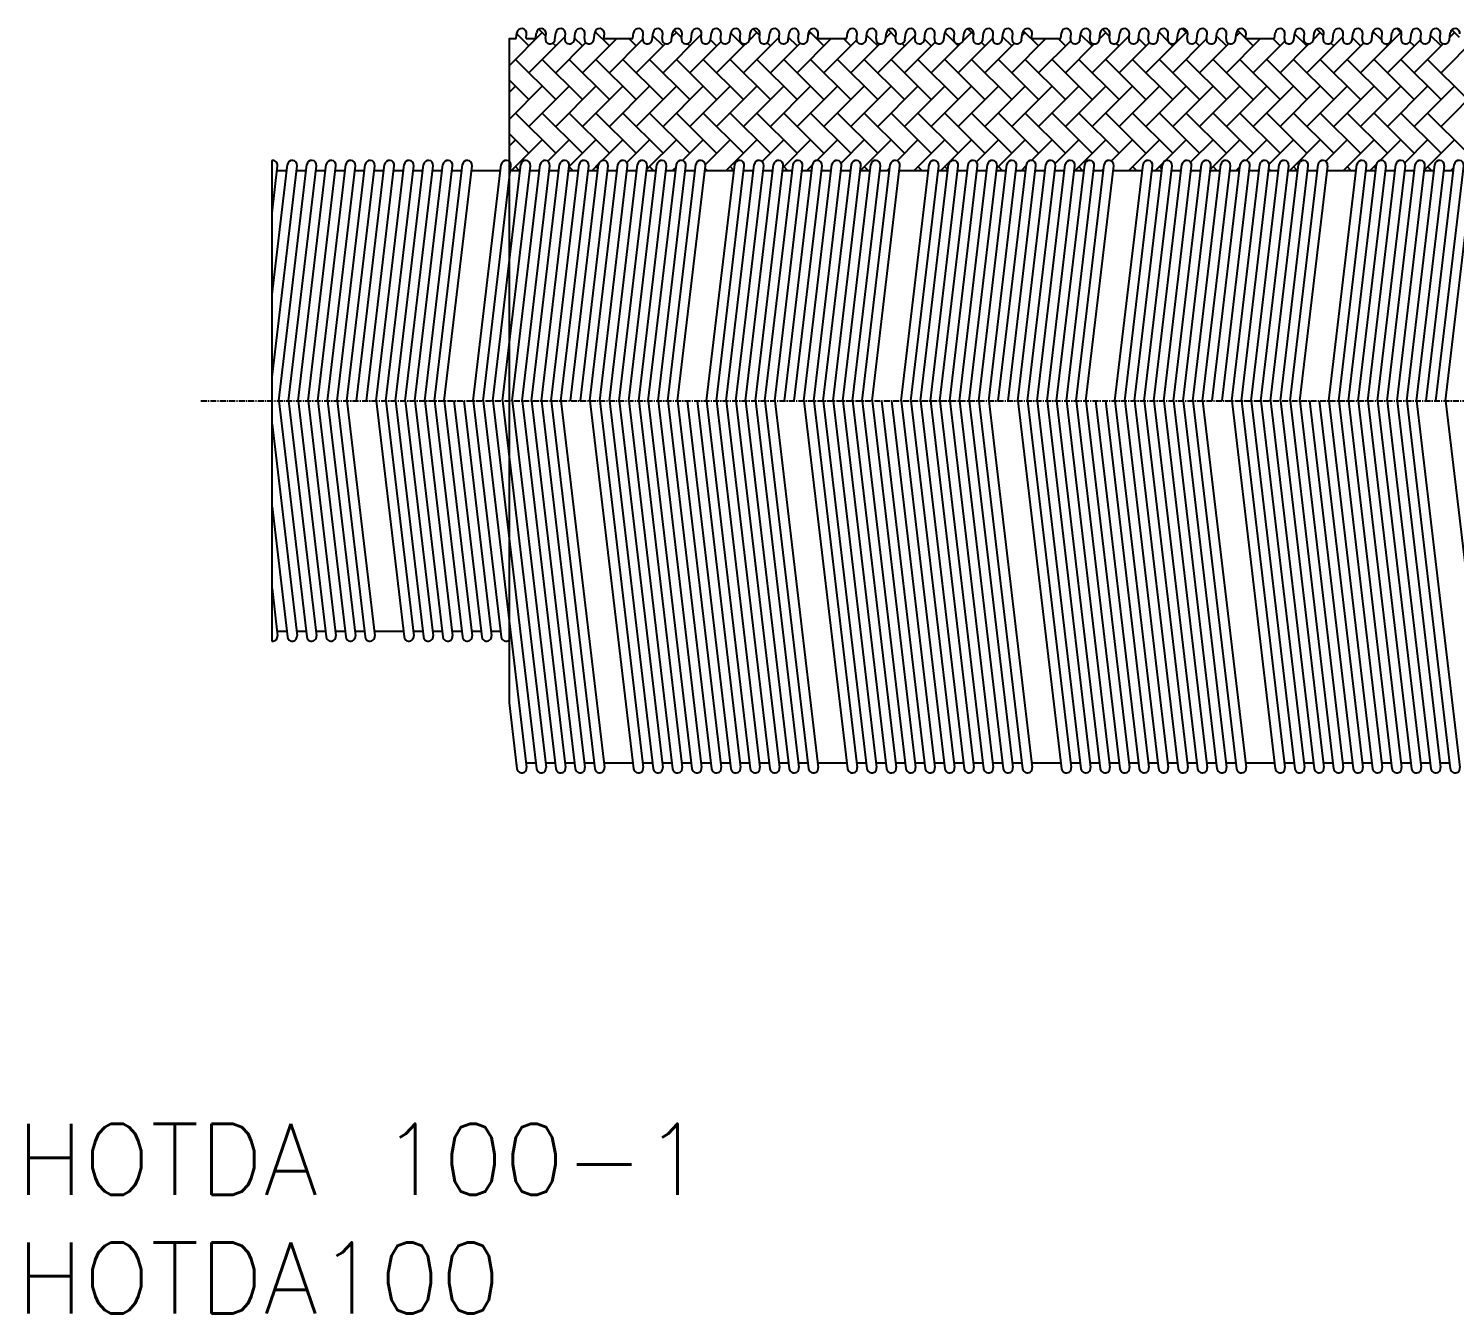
# Model space of a CAD drawing. Extents: x 3 to 1169, y 0 to 271.
# Drawn here: x 2.6 to 303.2, y 0 to 271 of the extents above; entities that cross this region are included whole.
import ezdxf

# ---------------------------------------------------------------- set-up
doc = ezdxf.new("R2010")
doc.units = 0
doc.linetypes.add('CENTER', pattern=[2, 1.25, -0.25, 0.25, -0.25])
doc.layers.get('0').update_dxf_attribs({"linetype": 'CONTINUOUS'})
doc.layers.add('CENTER', color=1, linetype='CENTER')
doc.styles.get("Standard").update_dxf_attribs({"font": 'txt.shx'})

# ---------------------------------------------------------------- blocks, each defined once
blk = doc.blocks.new('*U6')
at = {"color": 7, "linetype": 'CONTINUOUS'}
blk.add_text('HOTDA100', height=15, dxfattribs=at).set_placement((0, 0))
blk = doc.blocks.new('*U7')
at = {"color": 7, "linetype": 'CONTINUOUS'}
blk.add_text('HOTDA 100-1', height=15, dxfattribs=at).set_placement((0, 25))
blk = doc.blocks.new('*X8')
at = {"color": 0, "linetype": 'CONTINUOUS'}
for p, q in [((111.63, 269.4), (110.17, 270.87)), ((140.29, 269.03), (138.63, 270.69)), ((156.75, 269.54), (155.37, 270.92)), ((185.4, 269.17), (183.81, 270.76)), ((201.86, 269.68), (200.59, 270.96)), ((230.52, 269.31), (229, 270.83)), ((246.98, 269.82), (245.82, 270.98)), ((259.18, 268.94), (257.48, 270.63)), ((275.64, 269.45), (274.2, 270.88)), ((292.09, 269.96), (291.06, 270.99)), ((304.29, 269.07), (302.66, 270.71)), ((110.89, 270.14), (103.91, 263.15)), ((103.95, 268.86), (103.91, 268.81)), ((108.07, 267.31), (105.52, 269.86)), ((115.72, 269.31), (108.07, 261.65)), ((113.72, 267.31), (113.14, 267.9)), ((120.07, 268.01), (113.72, 261.65)), ((119.38, 267.31), (117.72, 268.97)), ((126.58, 268.86), (119.38, 261.65)), ((122.21, 270.14), (121.92, 269.85)), ((125.04, 267.31), (122.01, 270.34)), ((132.06, 268.68), (125.04, 261.65)), ((130.69, 267.31), (129.15, 268.86)), ((136.83, 267.79), (130.69, 261.65)), ((136.35, 267.31), (134.18, 269.48)), ((144.48, 269.78), (136.35, 261.65)), ((139.18, 270.14), (138.24, 269.21)), ((142.01, 267.31), (141.55, 267.77)), ((148.59, 268.24), (142.01, 261.65)), ((147.66, 267.31), (146.37, 268.6)), ((153.75, 267.74), (147.66, 261.65)), ((153.32, 267.31), (150.64, 269.99)), ((160.8, 269.13), (153.32, 261.65)), ((156.15, 270.14), (154.57, 268.56)), ((158.98, 267.31), (158.32, 267.97)), ((165.26, 267.93), (158.98, 261.65)), ((164.63, 267.31), (162.83, 269.11)), ((171.84, 268.86), (164.63, 261.65)), ((167.46, 270.14), (167, 269.68)), ((170.29, 267.31), (167.16, 270.44)), ((177.18, 268.54), (170.29, 261.65)), ((175.95, 267.31), (174.4, 268.86)), ((182.05, 267.75), (175.95, 261.65)), ((181.61, 267.31), (179.29, 269.62)), ((189.56, 269.61), (181.61, 261.65)), ((184.43, 270.14), (183.32, 269.03)), ((187.26, 267.31), (186.77, 267.81)), ((193.75, 268.14), (187.26, 261.65)), ((192.92, 267.31), (191.49, 268.74)), ((199.08, 267.81), (192.92, 261.65)), ((198.58, 267.31), (195.76, 270.13)), ((205.88, 268.96), (198.58, 261.65)), ((201.4, 270.14), (199.6, 268.33)), ((204.23, 267.31), (203.5, 268.04)), ((210.45, 267.87), (204.23, 261.65)), ((209.89, 267.31), (207.95, 269.25)), ((217.09, 268.86), (209.89, 261.65)), ((212.72, 270.14), (212.08, 269.5)), ((215.55, 267.31), (212.32, 270.54)), ((222.31, 268.42), (215.55, 261.65)), ((221.2, 267.31), (219.66, 268.86)), ((227.28, 267.73), (221.2, 261.65)), ((226.86, 267.31), (224.41, 269.76)), ((234.64, 269.43), (226.86, 261.65)), ((229.69, 270.14), (228.4, 268.85)), ((232.52, 267.31), (231.97, 267.86)), ((238.92, 268.06), (232.52, 261.65)), ((238.17, 267.31), (236.61, 268.88)), ((246.66, 270.14), (238.17, 261.65)), ((241, 270.14), (240.84, 269.97)), ((242.88, 268.27), (240.88, 270.26)), ((243.83, 267.31), (243.3, 267.84)), ((250.96, 268.79), (243.83, 261.65)), ((249.49, 267.31), (248.67, 268.12)), ((255.65, 267.82), (249.49, 261.65)), ((255.14, 267.31), (253.07, 269.39)), ((262.35, 268.86), (255.14, 261.65)), ((257.97, 270.14), (257.16, 269.33)), ((260.8, 267.31), (259.26, 268.86)), ((267.46, 268.31), (260.8, 261.65)), ((266.46, 267.31), (264.91, 268.86)), ((272.53, 267.73), (266.46, 261.65)), ((272.12, 267.31), (269.53, 269.9)), ((279.71, 269.25), (272.12, 261.65)), ((274.94, 270.14), (273.48, 268.68)), ((277.77, 267.31), (277.16, 267.92)), ((284.1, 267.98), (277.77, 261.65)), ((283.43, 267.31), (281.72, 269.02)), ((291.91, 270.14), (283.43, 261.65)), ((286.26, 270.14), (285.91, 269.8)), ((287.89, 268.51), (286.02, 270.37)), ((289.09, 267.31), (288.65, 267.75)), ((296.07, 268.63), (289.09, 261.65)), ((294.74, 267.31), (293.84, 268.22)), ((300.86, 267.77), (294.74, 261.65)), ((300.4, 267.31), (298.18, 269.53)), ((307.6, 268.86), (300.4, 261.65)), ((303.23, 270.14), (302.24, 269.15)), ((113.72, 256), (105.24, 264.48)), ((119.38, 256), (110.89, 264.48)), ((125.04, 256), (116.55, 264.48)), ((130.69, 256), (122.21, 264.48)), ((136.35, 256), (127.87, 264.48)), ((142.01, 256), (133.52, 264.48)), ((147.66, 256), (139.18, 264.48)), ((153.32, 256), (144.84, 264.48)), ((158.98, 256), (150.49, 264.48)), ((164.63, 256), (156.15, 264.48)), ((170.29, 256), (161.81, 264.48)), ((175.95, 256), (167.46, 264.48)), ((181.61, 256), (173.12, 264.48)), ((187.26, 256), (178.78, 264.48)), ((192.92, 256), (184.43, 264.48)), ((198.58, 256), (190.09, 264.48)), ((204.23, 256), (195.75, 264.48)), ((209.89, 256), (201.4, 264.48)), ((215.55, 256), (207.06, 264.48)), ((221.2, 256), (212.72, 264.48)), ((226.86, 256), (218.38, 264.48)), ((232.52, 256), (224.03, 264.48)), ((238.17, 256), (229.69, 264.48)), ((243.83, 256), (235.35, 264.48)), ((249.49, 256), (241, 264.48)), ((255.14, 256), (246.66, 264.48)), ((260.8, 256), (252.32, 264.48)), ((266.46, 256), (257.97, 264.48)), ((272.12, 256), (263.63, 264.48)), ((277.77, 256), (269.29, 264.48)), ((283.43, 256), (274.94, 264.48)), ((289.09, 256), (280.6, 264.48)), ((294.74, 256), (286.26, 264.48)), ((300.4, 256), (291.91, 264.48)), ((306.06, 256), (297.57, 264.48)), ((108.07, 256), (103.91, 260.16)), ((105.24, 258.83), (103.91, 257.49)), ((110.89, 258.83), (103.91, 251.84)), ((116.55, 258.83), (108.07, 250.34)), ((122.21, 258.83), (113.72, 250.34)), ((127.87, 258.83), (119.38, 250.34)), ((133.52, 258.83), (125.04, 250.34)), ((139.18, 258.83), (130.69, 250.34)), ((144.84, 258.83), (136.35, 250.34)), ((150.49, 258.83), (142.01, 250.34)), ((156.15, 258.83), (147.66, 250.34)), ((161.81, 258.83), (153.32, 250.34)), ((167.46, 258.83), (158.98, 250.34)), ((173.12, 258.83), (164.63, 250.34)), ((178.78, 258.83), (170.29, 250.34)), ((184.43, 258.83), (175.95, 250.34)), ((190.09, 258.83), (181.61, 250.34)), ((195.75, 258.83), (187.26, 250.34)), ((201.4, 258.83), (192.92, 250.34)), ((207.06, 258.83), (198.58, 250.34)), ((212.72, 258.83), (204.23, 250.34)), ((218.38, 258.83), (209.89, 250.34)), ((224.03, 258.83), (215.55, 250.34)), ((229.69, 258.83), (221.2, 250.34)), ((235.35, 258.83), (226.86, 250.34)), ((241, 258.83), (232.52, 250.34)), ((246.66, 258.83), (238.17, 250.34)), ((252.32, 258.83), (243.83, 250.34)), ((257.97, 258.83), (249.49, 250.34)), ((263.63, 258.83), (255.14, 250.34)), ((269.29, 258.83), (260.8, 250.34)), ((274.94, 258.83), (266.46, 250.34)), ((280.6, 258.83), (272.12, 250.34)), ((286.26, 258.83), (277.77, 250.34)), ((291.91, 258.83), (283.43, 250.34)), ((297.57, 258.83), (289.09, 250.34)), ((303.23, 258.83), (294.74, 250.34)), ((308.88, 258.83), (300.4, 250.34)), ((113.72, 244.68), (105.24, 253.17)), ((119.38, 244.68), (110.89, 253.17)), ((125.04, 244.68), (116.55, 253.17)), ((130.69, 244.68), (122.21, 253.17)), ((136.35, 244.68), (127.87, 253.17)), ((142.01, 244.68), (133.52, 253.17)), ((147.66, 244.68), (139.18, 253.17)), ((153.32, 244.68), (144.84, 253.17)), ((158.98, 244.68), (150.49, 253.17)), ((164.63, 244.68), (156.15, 253.17)), ((170.29, 244.68), (161.81, 253.17)), ((175.95, 244.68), (167.46, 253.17)), ((181.61, 244.68), (173.12, 253.17)), ((187.26, 244.68), (178.78, 253.17)), ((192.92, 244.68), (184.43, 253.17)), ((198.58, 244.68), (190.09, 253.17)), ((204.23, 244.68), (195.75, 253.17)), ((209.89, 244.68), (201.4, 253.17)), ((215.55, 244.68), (207.06, 253.17)), ((221.2, 244.68), (212.72, 253.17)), ((226.86, 244.68), (218.38, 253.17)), ((232.52, 244.68), (224.03, 253.17)), ((238.17, 244.68), (229.69, 253.17)), ((243.83, 244.68), (235.35, 253.17)), ((249.49, 244.68), (241, 253.17)), ((255.14, 244.68), (246.66, 253.17)), ((260.8, 244.68), (252.32, 253.17)), ((266.46, 244.68), (257.97, 253.17)), ((272.12, 244.68), (263.63, 253.17)), ((277.77, 244.68), (269.29, 253.17)), ((283.43, 244.68), (274.94, 253.17)), ((289.09, 244.68), (280.6, 253.17)), ((294.74, 244.68), (286.26, 253.17)), ((300.4, 244.68), (291.91, 253.17)), ((306.06, 244.68), (297.57, 253.17)), ((108.07, 244.68), (103.91, 248.84)), ((105.24, 247.51), (103.91, 246.18)), ((110.89, 247.51), (104.44, 241.06)), ((116.55, 247.51), (112.05, 243.01)), ((122.21, 247.51), (116.57, 241.87)), ((127.87, 247.51), (123.51, 243.16)), ((133.52, 247.51), (128.73, 242.72)), ((139.18, 247.51), (132.89, 241.23)), ((144.84, 247.51), (140.47, 243.15)), ((150.49, 247.51), (145.29, 242.31)), ((156.15, 247.51), (149.69, 241.06)), ((161.81, 247.51), (157.24, 242.95)), ((167.46, 247.51), (161.65, 241.7)), ((173.12, 247.51), (168.8, 243.19)), ((178.78, 247.51), (173.89, 242.63)), ((184.43, 247.51), (177.98, 241.06)), ((190.09, 247.51), (185.69, 243.11)), ((195.75, 247.51), (189.29, 241.06)), ((201.4, 247.51), (194.95, 241.06)), ((207.06, 247.51), (202.42, 242.87)), ((212.72, 247.51), (206.73, 241.52)), ((218.38, 247.51), (214.05, 243.19)), ((224.03, 247.51), (219.04, 242.52)), ((229.69, 247.51), (223.23, 241.06)), ((235.35, 247.51), (230.89, 243.06)), ((241, 247.51), (234.55, 241.06)), ((246.66, 247.51), (242.25, 243.1)), ((252.32, 247.51), (247.59, 242.79)), ((257.97, 247.51), (251.81, 241.35)), ((263.63, 247.51), (259.29, 243.17)), ((269.29, 247.51), (264.17, 242.4)), ((274.94, 247.51), (268.49, 241.06)), ((280.6, 247.51), (276.08, 242.99)), ((286.26, 247.51), (279.8, 241.06)), ((291.91, 247.51), (287.58, 243.18)), ((297.57, 247.51), (292.75, 242.69)), ((303.23, 247.51), (296.89, 241.17)), ((106.04, 241.06), (105.24, 241.86)), ((110.34, 241.3), (110.1, 241.06)), ((117.35, 241.06), (116.57, 241.84)), ((122.78, 242.43), (121.41, 241.06)), ((122.65, 241.41), (122.21, 241.86)), ((134.32, 241.06), (133.52, 241.86)), ((139.09, 241.77), (138.38, 241.06)), ((145.64, 241.06), (145.22, 241.47)), ((151.29, 241.06), (150.49, 241.86)), ((155.42, 241.12), (155.35, 241.06)), ((162.61, 241.06), (161.81, 241.86)), ((167.85, 242.24), (166.66, 241.06)), ((167.77, 241.55), (167.46, 241.86)), ((173.92, 241.06), (173.88, 241.1)), ((179.58, 241.06), (178.78, 241.86)), ((184.17, 241.59), (183.63, 241.06)), ((190.89, 241.06), (190.09, 241.86)), ((196.42, 241.18), (195.75, 241.86)), ((207.86, 241.06), (207.06, 241.86)), ((212.93, 242.07), (211.92, 241.06)), ((212.88, 241.69), (212.72, 241.86)), ((219.17, 241.06), (218.99, 241.24)), ((224.83, 241.06), (224.03, 241.86)), ((229.25, 241.42), (228.89, 241.06)), ((236.15, 241.06), (235.35, 241.86)), ((241.74, 242.59), (240.2, 241.06)), ((241.54, 241.32), (241, 241.86)), ((253.12, 241.06), (252.32, 241.86)), ((258.01, 241.89), (257.17, 241.06)), ((258, 241.83), (257.97, 241.86)), ((264.43, 241.06), (264.11, 241.37)), ((270.09, 241.06), (269.29, 241.86)), ((274.33, 241.24), (274.14, 241.06)), ((281.4, 241.06), (280.6, 241.86)), ((286.77, 242.37), (285.46, 241.06)), ((286.66, 241.46), (286.26, 241.86)), ((298.37, 241.06), (297.57, 241.86)), ((303.09, 241.71), (302.43, 241.06))]:
    blk.add_line(p, q, dxfattribs=at)

msp = doc.modelspace()

# ---------------------------------------------------------------- linework, layer by layer
at = {"color": 7, "linetype": 'CONTINUOUS'}
for p, q in [((103.91, 268.86), (103.91, 128.75)), ((103.91, 268.86), (105.4, 268.86)), ((105.41, 268.9), (105.55, 270.09)), ((107.47, 268.86), (107.59, 269.85)), ((107.47, 268.86), (109.5, 268.86)), ((109.5, 268.86), (109.65, 270.09)), ((111.57, 268.86), (111.69, 269.85)), ((113.57, 268.62), (113.75, 270.09)), ((115.67, 268.86), (115.79, 269.85)), ((117.67, 268.62), (117.85, 270.09)), ((119.77, 268.86), (119.89, 269.85)), ((121.77, 268.62), (121.95, 270.09)), ((123.87, 268.86), (123.99, 269.85)), ((123.87, 268.86), (130, 268.86)), ((130, 268.86), (130.15, 270.09)), ((132.07, 268.86), (132.19, 269.85)), ((134.07, 268.62), (134.25, 270.09)), ((136.17, 268.86), (136.29, 269.85)), ((138.17, 268.62), (138.35, 270.09)), ((140.27, 268.86), (140.39, 269.85)), ((142.27, 268.62), (142.45, 270.09)), ((144.37, 268.86), (144.49, 269.85)), ((146.37, 268.62), (146.55, 270.09)), ((148.47, 268.86), (148.59, 269.85)), ((150.47, 268.62), (150.65, 270.09)), ((152.57, 268.86), (152.69, 269.85)), ((154.57, 268.62), (154.75, 270.09)), ((156.67, 268.86), (156.79, 269.85)), ((158.67, 268.62), (158.85, 270.09)), ((160.77, 268.86), (160.89, 269.85)), ((162.77, 268.62), (162.95, 270.09)), ((164.87, 268.86), (164.99, 269.85)), ((166.87, 268.62), (167.05, 270.09)), ((168.97, 268.86), (169.09, 269.85)), ((168.97, 268.86), (175.1, 268.86)), ((175.1, 268.86), (175.25, 270.09)), ((177.17, 268.86), (177.29, 269.85)), ((179.17, 268.62), (179.35, 270.09)), ((181.27, 268.86), (181.39, 269.85)), ((183.27, 268.62), (183.45, 270.09)), ((185.37, 268.86), (185.49, 269.85)), ((187.37, 268.62), (187.55, 270.09)), ((189.47, 268.86), (189.59, 269.85)), ((191.47, 268.62), (191.65, 270.09)), ((193.57, 268.86), (193.69, 269.85)), ((195.57, 268.62), (195.75, 270.09)), ((197.67, 268.86), (197.79, 269.85)), ((199.67, 268.62), (199.85, 270.09)), ((201.77, 268.86), (201.89, 269.85)), ((203.77, 268.62), (203.95, 270.09)), ((205.87, 268.86), (205.99, 269.85)), ((207.87, 268.62), (208.05, 270.09)), ((209.97, 268.86), (210.09, 269.85)), ((211.97, 268.62), (212.15, 270.09)), ((214.07, 268.86), (214.19, 269.85)), ((214.07, 268.86), (220.2, 268.86)), ((220.2, 268.86), (220.35, 270.09)), ((222.27, 268.86), (222.39, 269.85)), ((224.27, 268.62), (224.45, 270.09)), ((226.37, 268.86), (226.49, 269.85)), ((228.37, 268.62), (228.55, 270.09)), ((230.47, 268.86), (230.59, 269.85)), ((232.47, 268.62), (232.65, 270.09)), ((234.57, 268.86), (234.69, 269.85)), ((236.57, 268.62), (236.75, 270.09)), ((238.67, 268.86), (238.79, 269.85)), ((240.67, 268.62), (240.85, 270.09)), ((242.77, 268.86), (242.89, 269.85)), ((244.77, 268.62), (244.95, 270.09)), ((246.87, 268.86), (246.99, 269.85)), ((248.87, 268.62), (249.05, 270.09)), ((250.97, 268.86), (251.09, 269.85)), ((252.97, 268.62), (253.15, 270.09)), ((255.07, 268.86), (255.19, 269.85)), ((257.07, 268.62), (257.25, 270.09)), ((259.17, 268.86), (259.29, 269.85)), ((259.17, 268.86), (265.3, 268.86)), ((265.3, 268.86), (265.45, 270.09)), ((267.37, 268.86), (267.49, 269.85)), ((269.37, 268.62), (269.55, 270.09)), ((271.47, 268.86), (271.59, 269.85)), ((273.47, 268.62), (273.65, 270.09)), ((275.57, 268.86), (275.69, 269.85)), ((277.57, 268.62), (277.75, 270.09)), ((279.67, 268.86), (279.79, 269.85)), ((281.67, 268.62), (281.85, 270.09)), ((283.77, 268.86), (283.89, 269.85)), ((285.77, 268.62), (285.95, 270.09)), ((287.87, 268.86), (287.99, 269.85)), ((289.87, 268.62), (290.05, 270.09)), ((291.97, 268.86), (292.09, 269.85)), ((293.97, 268.62), (294.15, 270.09)), ((296.07, 268.86), (296.19, 269.85)), ((298.07, 268.62), (298.25, 270.09)), ((300.17, 268.86), (300.29, 269.85)), ((302.17, 268.62), (302.35, 270.09)), ((53.91, 141.79), (53.91, 243.19)), ((53.91, 214.87), (57.16, 242.29)), ((53.91, 197.45), (59.19, 242.05)), ((53.91, 232.05), (55.09, 242.05)), ((54.97, 241.06), (57.01, 241.06)), ((55.35, 192.49), (61.26, 242.29)), ((57.42, 192.49), (63.29, 242.05)), ((59.07, 241.06), (61.11, 241.06)), ((59.45, 192.49), (65.36, 242.29)), ((61.52, 192.49), (67.39, 242.05)), ((63.17, 241.06), (65.21, 241.06)), ((63.55, 192.49), (69.46, 242.29)), ((65.62, 192.49), (71.49, 242.05)), ((67.27, 241.06), (69.31, 241.06)), ((67.65, 192.49), (73.56, 242.29)), ((69.72, 192.49), (75.59, 242.05)), ((71.37, 241.06), (73.41, 241.06)), ((71.75, 192.49), (77.66, 242.29)), ((73.82, 192.49), (79.69, 242.05)), ((75.47, 241.06), (77.51, 241.06)), ((75.85, 192.49), (81.76, 242.29)), ((77.92, 192.49), (83.79, 242.05)), ((79.57, 241.06), (81.61, 241.06)), ((79.95, 192.49), (85.86, 242.29)), ((82.02, 192.49), (87.89, 242.05)), ((83.67, 241.06), (85.71, 241.06)), ((84.05, 192.49), (89.96, 242.29)), ((86.12, 192.49), (91.99, 242.05)), ((87.77, 241.06), (89.81, 241.06)), ((88.15, 192.49), (94.06, 242.29)), ((90.22, 192.49), (96.09, 242.05)), ((91.87, 241.06), (93.91, 241.06)), ((95.97, 241.06), (102.11, 241.06)), ((96.35, 192.49), (102.26, 242.29)), ((98.42, 192.49), (104.29, 242.05)), ((100.45, 192.49), (106.36, 242.29)), ((102.52, 192.49), (108.39, 242.05)), ((104.17, 241.06), (106.21, 241.06)), ((104.55, 192.49), (110.46, 242.29)), ((106.62, 192.49), (112.49, 242.05)), ((108.27, 241.06), (110.31, 241.06)), ((108.65, 192.49), (114.56, 242.29)), ((110.72, 192.49), (116.59, 242.05)), ((112.37, 241.06), (114.41, 241.06)), ((112.75, 192.49), (118.66, 242.29)), ((114.82, 192.49), (120.69, 242.05)), ((116.47, 241.06), (118.51, 241.06)), ((116.85, 192.49), (122.76, 242.29)), ((118.92, 192.49), (124.79, 242.05)), ((120.57, 241.06), (122.61, 241.06)), ((120.95, 192.49), (126.86, 242.29)), ((123.02, 192.49), (128.89, 242.05)), ((124.67, 241.06), (126.71, 241.06)), ((125.05, 192.49), (130.96, 242.29)), ((127.12, 192.49), (132.99, 242.05)), ((128.77, 241.06), (130.81, 241.06)), ((129.15, 192.49), (135.06, 242.29)), ((131.22, 192.49), (137.09, 242.05)), ((132.87, 241.06), (134.91, 241.06)), ((133.25, 192.49), (139.16, 242.29)), ((135.32, 192.49), (141.19, 242.05)), ((136.97, 241.06), (139.01, 241.06)), ((137.35, 192.49), (143.26, 242.29)), ((139.42, 192.49), (145.29, 242.05)), ((141.07, 241.06), (143.11, 241.06)), ((145.17, 241.06), (151.31, 241.06)), ((145.55, 192.49), (151.46, 242.29)), ((147.62, 192.49), (153.49, 242.05)), ((149.65, 192.49), (155.56, 242.29)), ((151.72, 192.49), (157.59, 242.05)), ((153.37, 241.06), (155.41, 241.06)), ((153.75, 192.49), (159.66, 242.29)), ((155.82, 192.49), (161.69, 242.05)), ((157.47, 241.06), (159.51, 241.06)), ((157.85, 192.49), (163.76, 242.29)), ((159.92, 192.49), (165.79, 242.05)), ((161.57, 241.06), (163.61, 241.06)), ((161.95, 192.49), (167.86, 242.29)), ((164.02, 192.49), (169.89, 242.05)), ((165.67, 241.06), (167.71, 241.06)), ((166.05, 192.49), (171.96, 242.29)), ((168.12, 192.49), (173.99, 242.05)), ((169.77, 241.06), (171.81, 241.06)), ((170.15, 192.49), (176.06, 242.29)), ((172.22, 192.49), (178.09, 242.05)), ((173.87, 241.06), (175.91, 241.06)), ((174.25, 192.49), (180.16, 242.29)), ((176.32, 192.49), (182.19, 242.05)), ((177.97, 241.06), (180.01, 241.06)), ((178.35, 192.49), (184.26, 242.29)), ((180.42, 192.49), (186.29, 242.05)), ((182.07, 241.06), (184.11, 241.06)), ((186.17, 241.06), (192.31, 241.06)), ((186.55, 192.49), (192.46, 242.29)), ((188.62, 192.49), (194.49, 242.05)), ((190.65, 192.49), (196.56, 242.29)), ((192.72, 192.49), (198.59, 242.05)), ((194.37, 241.06), (196.41, 241.06)), ((194.75, 192.49), (200.66, 242.29)), ((196.82, 192.49), (202.69, 242.05)), ((198.47, 241.06), (200.51, 241.06)), ((198.85, 192.49), (204.76, 242.29)), ((200.92, 192.49), (206.79, 242.05)), ((202.57, 241.06), (204.61, 241.06)), ((202.95, 192.49), (208.86, 242.29)), ((205.02, 192.49), (210.89, 242.05)), ((206.67, 241.06), (208.71, 241.06)), ((207.05, 192.49), (212.96, 242.29)), ((209.12, 192.49), (214.99, 242.05)), ((210.77, 241.06), (212.81, 241.06)), ((211.15, 192.49), (217.06, 242.29)), ((213.22, 192.49), (219.09, 242.05)), ((214.87, 241.06), (216.91, 241.06)), ((215.25, 192.49), (221.16, 242.29)), ((217.32, 192.49), (223.19, 242.05)), ((218.97, 241.06), (221.01, 241.06)), ((219.35, 192.49), (225.26, 242.29)), ((221.42, 192.49), (227.29, 242.05)), ((223.07, 241.06), (225.11, 241.06)), ((223.45, 192.49), (229.36, 242.29)), ((225.52, 192.49), (231.39, 242.05)), ((227.17, 241.06), (229.21, 241.06)), ((231.27, 241.06), (237.41, 241.06)), ((231.65, 192.49), (237.56, 242.29)), ((233.72, 192.49), (239.59, 242.05)), ((235.75, 192.49), (241.66, 242.29)), ((237.82, 192.49), (243.69, 242.05)), ((239.47, 241.06), (241.51, 241.06)), ((239.85, 192.49), (245.76, 242.29)), ((241.92, 192.49), (247.79, 242.05)), ((243.57, 241.06), (245.61, 241.06)), ((243.95, 192.49), (249.86, 242.29)), ((246.02, 192.49), (251.89, 242.05)), ((247.67, 241.06), (249.71, 241.06)), ((248.05, 192.49), (253.96, 242.29)), ((250.12, 192.49), (255.99, 242.05)), ((251.77, 241.06), (253.81, 241.06)), ((252.15, 192.49), (258.06, 242.29)), ((254.22, 192.49), (260.09, 242.05)), ((255.87, 241.06), (257.91, 241.06)), ((256.25, 192.49), (262.16, 242.29)), ((258.32, 192.49), (264.19, 242.05)), ((259.97, 241.06), (262.01, 241.06)), ((260.35, 192.49), (266.26, 242.29)), ((262.42, 192.49), (268.29, 242.05)), ((264.07, 241.06), (266.11, 241.06)), ((264.45, 192.49), (270.36, 242.29)), ((266.52, 192.49), (272.39, 242.05)), ((268.17, 241.06), (270.21, 241.06)), ((268.55, 192.49), (274.46, 242.29)), ((270.62, 192.49), (276.49, 242.05)), ((272.27, 241.06), (274.31, 241.06)), ((276.37, 241.06), (282.51, 241.06)), ((276.75, 192.49), (282.66, 242.29)), ((278.82, 192.49), (284.69, 242.05)), ((280.85, 192.49), (286.76, 242.29)), ((282.92, 192.49), (288.79, 242.05)), ((284.57, 241.06), (286.61, 241.06)), ((284.95, 192.49), (290.86, 242.29)), ((287.02, 192.49), (292.89, 242.05)), ((288.67, 241.06), (290.71, 241.06)), ((289.05, 192.49), (294.96, 242.29)), ((291.12, 192.49), (296.99, 242.05)), ((292.77, 241.06), (294.81, 241.06)), ((293.15, 192.49), (299.06, 242.29)), ((295.22, 192.49), (301.09, 242.05)), ((296.87, 241.06), (298.91, 241.06)), ((297.25, 192.49), (303.16, 242.29)), ((299.32, 192.49), (305.19, 242.05)), ((300.97, 241.06), (303.01, 241.06)), ((301.35, 192.49), (307.26, 242.29)), ((55.35, 192.49), (61.26, 142.68)), ((57.42, 192.49), (63.29, 142.93)), ((59.45, 192.49), (65.36, 142.68)), ((61.52, 192.49), (67.39, 142.93)), ((63.55, 192.49), (69.46, 142.68)), ((65.62, 192.49), (71.49, 142.93)), ((67.65, 192.49), (73.56, 142.68)), ((69.72, 192.49), (75.59, 142.93)), ((75.85, 192.49), (81.76, 142.68)), ((77.92, 192.49), (83.79, 142.93)), ((79.95, 192.49), (85.86, 142.68)), ((82.02, 192.49), (87.89, 142.93)), ((84.05, 192.49), (89.96, 142.68)), ((86.12, 192.49), (91.99, 142.93)), ((88.15, 192.49), (94.06, 142.68)), ((90.22, 192.49), (96.09, 142.93)), ((92.25, 192.49), (98.16, 142.68)), ((94.32, 192.49), (100.19, 142.93)), ((96.35, 192.49), (102.26, 142.68)), ((98.42, 192.49), (107.59, 115.13)), ((100.45, 192.49), (109.65, 114.88)), ((102.52, 192.49), (111.69, 115.13)), ((104.55, 192.49), (113.75, 114.88)), ((106.62, 192.49), (115.79, 115.13)), ((108.65, 192.49), (117.85, 114.88)), ((110.72, 192.49), (119.89, 115.13)), ((112.75, 192.49), (121.95, 114.88)), ((114.82, 192.49), (123.99, 115.13)), ((120.95, 192.49), (130.15, 114.88)), ((123.02, 192.49), (132.19, 115.13)), ((125.05, 192.49), (134.25, 114.88)), ((127.12, 192.49), (136.29, 115.13)), ((129.15, 192.49), (138.35, 114.88)), ((131.22, 192.49), (140.39, 115.13)), ((133.25, 192.49), (142.45, 114.88)), ((135.32, 192.49), (144.49, 115.13)), ((137.35, 192.49), (146.55, 114.88)), ((139.42, 192.49), (148.59, 115.13)), ((141.45, 192.49), (150.65, 114.88)), ((143.52, 192.49), (152.69, 115.13)), ((145.55, 192.49), (154.75, 114.88)), ((147.62, 192.49), (156.79, 115.13)), ((149.65, 192.49), (158.85, 114.88)), ((151.72, 192.49), (160.89, 115.13)), ((153.75, 192.49), (162.95, 114.88)), ((155.82, 192.49), (164.99, 115.13)), ((157.85, 192.49), (167.05, 114.88)), ((159.92, 192.49), (169.09, 115.13)), ((166.05, 192.49), (175.25, 114.88)), ((168.12, 192.49), (177.29, 115.13)), ((170.15, 192.49), (179.35, 114.88)), ((172.22, 192.49), (181.39, 115.13)), ((174.25, 192.49), (183.45, 114.88)), ((176.32, 192.49), (185.49, 115.13)), ((178.35, 192.49), (187.55, 114.88)), ((180.42, 192.49), (189.59, 115.13)), ((182.45, 192.49), (191.65, 114.88)), ((184.52, 192.49), (193.69, 115.13)), ((186.55, 192.49), (195.75, 114.88)), ((188.62, 192.49), (197.79, 115.13)), ((190.65, 192.49), (199.85, 114.88)), ((192.72, 192.49), (201.89, 115.13)), ((194.75, 192.49), (203.95, 114.88)), ((196.82, 192.49), (205.99, 115.13)), ((198.85, 192.49), (208.05, 114.88)), ((200.92, 192.49), (210.09, 115.13)), ((202.95, 192.49), (212.15, 114.88)), ((205.02, 192.49), (214.19, 115.13)), ((211.15, 192.49), (220.35, 114.88)), ((213.22, 192.49), (222.39, 115.13)), ((215.25, 192.49), (224.45, 114.88)), ((217.32, 192.49), (226.49, 115.13)), ((219.35, 192.49), (228.55, 114.88)), ((221.42, 192.49), (230.59, 115.13)), ((223.45, 192.49), (232.65, 114.88)), ((225.52, 192.49), (234.69, 115.13)), ((227.55, 192.49), (236.75, 114.88)), ((229.62, 192.49), (238.79, 115.13)), ((231.65, 192.49), (240.85, 114.88)), ((233.72, 192.49), (242.89, 115.13)), ((235.75, 192.49), (244.95, 114.88)), ((237.82, 192.49), (246.99, 115.13)), ((239.85, 192.49), (249.05, 114.88)), ((241.92, 192.49), (251.09, 115.13)), ((243.95, 192.49), (253.15, 114.88)), ((246.02, 192.49), (255.19, 115.13)), ((248.05, 192.49), (257.25, 114.88)), ((250.12, 192.49), (259.29, 115.13)), ((256.25, 192.49), (265.45, 114.88)), ((258.32, 192.49), (267.49, 115.13)), ((260.35, 192.49), (269.55, 114.88)), ((262.42, 192.49), (271.59, 115.13)), ((264.45, 192.49), (273.65, 114.88)), ((266.52, 192.49), (275.69, 115.13)), ((268.55, 192.49), (277.75, 114.88)), ((270.62, 192.49), (279.79, 115.13)), ((272.65, 192.49), (281.85, 114.88)), ((274.72, 192.49), (283.89, 115.13)), ((276.75, 192.49), (285.95, 114.88)), ((278.82, 192.49), (287.99, 115.13)), ((280.85, 192.49), (290.05, 114.88)), ((282.92, 192.49), (292.09, 115.13)), ((284.95, 192.49), (294.15, 114.88)), ((287.02, 192.49), (296.19, 115.13)), ((289.05, 192.49), (298.25, 114.88)), ((291.12, 192.49), (300.29, 115.13)), ((293.15, 192.49), (302.35, 114.88)), ((295.22, 192.49), (304.39, 115.13)), ((301.35, 192.49), (310.55, 114.88)), ((53.91, 187.53), (59.19, 142.93)), ((53.91, 170.1), (57.16, 142.68)), ((53.91, 152.92), (55.09, 142.93)), ((54.97, 143.92), (57.01, 143.92)), ((59.07, 143.92), (61.11, 143.92)), ((63.17, 143.92), (65.21, 143.92)), ((67.27, 143.92), (69.31, 143.92)), ((71.37, 143.92), (73.41, 143.92)), ((75.47, 143.92), (81.61, 143.92)), ((83.67, 143.92), (85.71, 143.92)), ((87.77, 143.92), (89.81, 143.92)), ((91.87, 143.92), (93.91, 143.92)), ((95.97, 143.92), (98.01, 143.92)), ((100.07, 143.92), (102.11, 143.92)), ((103.91, 128.75), (105.55, 114.88)), ((105.39, 116.25), (105.55, 114.88)), ((107.47, 116.12), (109.5, 116.12)), ((111.57, 116.12), (113.6, 116.12)), ((115.67, 116.12), (117.7, 116.12)), ((119.77, 116.12), (121.8, 116.12)), ((123.87, 116.12), (130, 116.12)), ((132.07, 116.12), (134.1, 116.12)), ((136.17, 116.12), (138.2, 116.12)), ((140.27, 116.12), (142.3, 116.12)), ((144.37, 116.12), (146.4, 116.12)), ((148.47, 116.12), (150.5, 116.12)), ((152.57, 116.12), (154.6, 116.12)), ((156.67, 116.12), (158.7, 116.12)), ((160.77, 116.12), (162.8, 116.12)), ((164.87, 116.12), (166.9, 116.12)), ((168.97, 116.12), (175.1, 116.12)), ((177.17, 116.12), (179.2, 116.12)), ((181.27, 116.12), (183.3, 116.12)), ((185.37, 116.12), (187.4, 116.12)), ((189.47, 116.12), (191.5, 116.12)), ((193.57, 116.12), (195.6, 116.12)), ((197.67, 116.12), (199.7, 116.12)), ((201.77, 116.12), (203.8, 116.12)), ((205.87, 116.12), (207.9, 116.12)), ((209.97, 116.12), (212, 116.12)), ((214.07, 116.12), (220.2, 116.12)), ((222.27, 116.12), (224.3, 116.12)), ((226.37, 116.12), (228.4, 116.12)), ((230.47, 116.12), (232.5, 116.12)), ((234.57, 116.12), (236.6, 116.12)), ((238.67, 116.12), (240.7, 116.12)), ((242.77, 116.12), (244.8, 116.12)), ((246.87, 116.12), (248.9, 116.12)), ((250.97, 116.12), (253, 116.12)), ((255.07, 116.12), (257.1, 116.12)), ((259.17, 116.12), (265.3, 116.12)), ((267.37, 116.12), (269.4, 116.12)), ((271.47, 116.12), (273.5, 116.12)), ((275.57, 116.12), (277.6, 116.12)), ((279.67, 116.12), (281.7, 116.12)), ((283.77, 116.12), (285.8, 116.12)), ((287.87, 116.12), (289.9, 116.12)), ((291.97, 116.12), (294, 116.12)), ((296.07, 116.12), (298.1, 116.12)), ((300.17, 116.12), (302.2, 116.12))]:
    msp.add_line(p, q, dxfattribs=at)
for centre, radius, start, end in [((106.57, 269.97), 1.02, 353.2425, 173.2425), ((110.67, 269.97), 1.02, 353.2425, 173.2425), ((114.77, 269.97), 1.02, 353.2425, 173.2425), ((118.87, 269.97), 1.02, 353.2425, 173.2425), ((122.97, 269.97), 1.02, 353.2425, 173.2425), ((131.17, 269.97), 1.02, 353.2425, 173.2425), ((135.27, 269.97), 1.02, 353.2425, 173.2425), ((139.37, 269.97), 1.02, 353.2425, 173.2425), ((143.47, 269.97), 1.02, 353.2425, 173.2425), ((147.57, 269.97), 1.02, 353.2425, 173.2425), ((151.67, 269.97), 1.02, 353.2425, 173.2425), ((155.77, 269.97), 1.02, 353.2425, 173.2425), ((159.87, 269.97), 1.02, 353.2425, 173.2425), ((163.97, 269.97), 1.02, 353.2425, 173.2425), ((168.07, 269.97), 1.02, 353.2425, 173.2425), ((176.27, 269.97), 1.02, 353.2425, 173.2425), ((180.37, 269.97), 1.02, 353.2425, 173.2425), ((184.47, 269.97), 1.02, 353.2425, 173.2425), ((188.57, 269.97), 1.02, 353.2425, 173.2425), ((192.67, 269.97), 1.02, 353.2425, 173.2425), ((196.77, 269.97), 1.02, 353.2425, 173.2425), ((200.87, 269.97), 1.02, 353.2425, 173.2425), ((204.97, 269.97), 1.02, 353.2425, 173.2425), ((209.07, 269.97), 1.02, 353.2425, 173.2425), ((213.17, 269.97), 1.02, 353.2425, 173.2425), ((221.37, 269.97), 1.02, 353.2425, 173.2425), ((225.47, 269.97), 1.02, 353.2425, 173.2425), ((229.57, 269.97), 1.02, 353.2425, 173.2425), ((233.67, 269.97), 1.02, 353.2425, 173.2425), ((237.77, 269.97), 1.02, 353.2425, 173.2425), ((241.87, 269.97), 1.02, 353.2425, 173.2425), ((245.97, 269.97), 1.02, 353.2425, 173.2425), ((250.07, 269.97), 1.02, 353.2425, 173.2425), ((254.17, 269.97), 1.02, 353.2425, 173.2425), ((258.27, 269.97), 1.02, 353.2425, 173.2425), ((266.47, 269.97), 1.02, 353.2425, 173.2425), ((270.57, 269.97), 1.02, 353.2425, 173.2425), ((274.67, 269.97), 1.02, 353.2425, 173.2425), ((278.77, 269.97), 1.02, 353.2425, 173.2425), ((282.87, 269.97), 1.02, 353.2425, 173.2425), ((286.97, 269.97), 1.02, 353.2425, 173.2425), ((291.07, 269.97), 1.02, 353.2425, 173.2425), ((295.17, 269.97), 1.02, 353.2425, 173.2425), ((299.27, 269.97), 1.02, 353.2425, 173.2425), ((303.37, 269.97), 1.02, 353.2425, 173.2425), ((112.57, 268.74), 1.01, 173.2425, 353.2425), ((116.67, 268.74), 1.01, 173.2425, 353.2425), ((120.77, 268.74), 1.01, 173.2425, 353.2425), ((133.07, 268.74), 1.01, 173.2425, 353.2425), ((137.17, 268.74), 1.01, 173.2425, 353.2425), ((141.27, 268.74), 1.01, 173.2425, 353.2425), ((145.37, 268.74), 1.01, 173.2425, 353.2425), ((149.47, 268.74), 1.01, 173.2425, 353.2425), ((153.57, 268.74), 1.01, 173.2425, 353.2425), ((157.67, 268.74), 1.01, 173.2425, 353.2425), ((161.77, 268.74), 1.01, 173.2425, 353.2425), ((165.87, 268.74), 1.01, 173.2425, 353.2425), ((178.17, 268.74), 1.01, 173.2425, 353.2425), ((182.27, 268.74), 1.01, 173.2425, 353.2425), ((186.37, 268.74), 1.01, 173.2425, 353.2425), ((190.47, 268.74), 1.01, 173.2425, 353.2425), ((194.57, 268.74), 1.01, 173.2425, 353.2425), ((198.67, 268.74), 1.01, 173.2425, 353.2425), ((202.77, 268.74), 1.01, 173.2425, 353.2425), ((206.87, 268.74), 1.01, 173.2425, 353.2425), ((210.97, 268.74), 1.01, 173.2425, 353.2425), ((223.27, 268.74), 1.01, 173.2425, 353.2425), ((227.37, 268.74), 1.01, 173.2425, 353.2425), ((231.47, 268.74), 1.01, 173.2425, 353.2425), ((235.57, 268.74), 1.01, 173.2425, 353.2425), ((239.67, 268.74), 1.01, 173.2425, 353.2425), ((243.77, 268.74), 1.01, 173.2425, 353.2425), ((247.87, 268.74), 1.01, 173.2425, 353.2425), ((251.97, 268.74), 1.01, 173.2425, 353.2425), ((256.07, 268.74), 1.01, 173.2425, 353.2425), ((268.37, 268.74), 1.01, 173.2425, 353.2425), ((272.47, 268.74), 1.01, 173.2425, 353.2425), ((276.57, 268.74), 1.01, 173.2425, 353.2425), ((280.67, 268.74), 1.01, 173.2425, 353.2425), ((284.77, 268.74), 1.01, 173.2425, 353.2425), ((288.87, 268.74), 1.01, 173.2425, 353.2425), ((292.97, 268.74), 1.01, 173.2425, 353.2425), ((297.07, 268.74), 1.01, 173.2425, 353.2425), ((301.17, 268.74), 1.01, 173.2425, 353.2425), ((54.07, 242.17), 1.02, 353.2425, 99.3706), ((58.17, 242.17), 1.02, 353.2425, 173.2425), ((62.27, 242.17), 1.02, 353.2425, 173.2425), ((66.37, 242.17), 1.02, 353.2425, 173.2425), ((70.47, 242.17), 1.02, 353.2425, 173.2425), ((74.57, 242.17), 1.02, 353.2425, 173.2425), ((78.67, 242.17), 1.02, 353.2425, 173.2425), ((82.77, 242.17), 1.02, 353.2425, 173.2425), ((86.87, 242.17), 1.02, 353.2425, 173.2425), ((90.97, 242.17), 1.02, 353.2425, 173.2425), ((95.07, 242.17), 1.02, 353.2425, 173.2425), ((103.27, 242.17), 1.02, 353.2425, 173.2425), ((107.37, 242.17), 1.02, 353.2425, 173.2425), ((111.47, 242.17), 1.02, 353.2425, 173.2425), ((115.57, 242.17), 1.02, 353.2425, 173.2425), ((119.67, 242.17), 1.02, 353.2425, 173.2425), ((123.77, 242.17), 1.02, 353.2425, 173.2425), ((127.87, 242.17), 1.02, 353.2425, 173.2425), ((131.97, 242.17), 1.02, 353.2425, 173.2425), ((136.07, 242.17), 1.02, 353.2425, 173.2425), ((140.17, 242.17), 1.02, 353.2425, 173.2425), ((144.27, 242.17), 1.02, 353.2425, 173.2425), ((152.47, 242.17), 1.02, 353.2425, 173.2425), ((156.57, 242.17), 1.02, 353.2425, 173.2425), ((160.67, 242.17), 1.02, 353.2425, 173.2425), ((164.77, 242.17), 1.02, 353.2425, 173.2425), ((168.87, 242.17), 1.02, 353.2425, 173.2425), ((172.97, 242.17), 1.02, 353.2425, 173.2425), ((177.07, 242.17), 1.02, 353.2425, 173.2425), ((181.17, 242.17), 1.02, 353.2425, 173.2425), ((185.27, 242.17), 1.02, 353.2425, 173.2425), ((193.47, 242.17), 1.02, 353.2425, 173.2425), ((197.57, 242.17), 1.02, 353.2425, 173.2425), ((201.67, 242.17), 1.02, 353.2425, 173.2425), ((205.77, 242.17), 1.02, 353.2425, 173.2425), ((209.87, 242.17), 1.02, 353.2425, 173.2425), ((213.97, 242.17), 1.02, 353.2425, 173.2425), ((218.07, 242.17), 1.02, 353.2425, 173.2425), ((222.17, 242.17), 1.02, 353.2425, 173.2425), ((226.27, 242.17), 1.02, 353.2425, 173.2425), ((230.37, 242.17), 1.02, 353.2425, 173.2425), ((238.57, 242.17), 1.02, 353.2425, 173.2425), ((242.67, 242.17), 1.02, 353.2425, 173.2425), ((246.77, 242.17), 1.02, 353.2425, 173.2425), ((250.87, 242.17), 1.02, 353.2425, 173.2425), ((254.97, 242.17), 1.02, 353.2425, 173.2425), ((259.07, 242.17), 1.02, 353.2425, 173.2425), ((263.17, 242.17), 1.02, 353.2425, 173.2425), ((267.27, 242.17), 1.02, 353.2425, 173.2425), ((271.37, 242.17), 1.02, 353.2425, 173.2425), ((275.47, 242.17), 1.02, 353.2425, 173.2425), ((283.67, 242.17), 1.02, 353.2425, 173.2425), ((287.77, 242.17), 1.02, 353.2425, 173.2425), ((291.87, 242.17), 1.02, 353.2425, 173.2425), ((295.97, 242.17), 1.02, 353.2425, 173.2425), ((300.07, 242.17), 1.02, 353.2425, 173.2425), ((304.17, 242.17), 1.02, 353.2425, 173.2425), ((54.07, 142.81), 1.02, 260.6294, 6.7575), ((58.17, 142.81), 1.02, 186.7575, 6.7575), ((62.27, 142.81), 1.02, 186.7575, 6.7575), ((66.37, 142.81), 1.02, 186.7575, 6.7575), ((70.47, 142.81), 1.02, 186.7575, 6.7575), ((74.57, 142.81), 1.02, 186.7575, 6.7575), ((82.77, 142.81), 1.02, 186.7575, 6.7575), ((86.87, 142.81), 1.02, 186.7575, 6.7575), ((90.97, 142.81), 1.02, 186.7575, 6.7575), ((95.07, 142.81), 1.02, 186.7575, 6.7575), ((99.17, 142.81), 1.02, 186.7575, 6.7575), ((103.27, 142.81), 1.02, 186.7575, 308.146), ((106.57, 115.01), 1.02, 186.7575, 6.7575), ((110.67, 115.01), 1.02, 186.7575, 6.7575), ((114.77, 115.01), 1.02, 186.7575, 6.7575), ((118.87, 115.01), 1.02, 186.7575, 6.7575), ((122.97, 115.01), 1.02, 186.7575, 6.7575), ((131.17, 115.01), 1.02, 186.7575, 6.7575), ((135.27, 115.01), 1.02, 186.7575, 6.7575), ((139.37, 115.01), 1.02, 186.7575, 6.7575), ((143.47, 115.01), 1.02, 186.7575, 6.7575), ((147.57, 115.01), 1.02, 186.7575, 6.7575), ((151.67, 115.01), 1.02, 186.7575, 6.7575), ((155.77, 115.01), 1.02, 186.7575, 6.7575), ((159.87, 115.01), 1.02, 186.7575, 6.7575), ((163.97, 115.01), 1.02, 186.7575, 6.7575), ((168.07, 115.01), 1.02, 186.7575, 6.7575), ((176.27, 115.01), 1.02, 186.7575, 6.7575), ((180.37, 115.01), 1.02, 186.7575, 6.7575), ((184.47, 115.01), 1.02, 186.7575, 6.7575), ((188.57, 115.01), 1.02, 186.7575, 6.7575), ((192.67, 115.01), 1.02, 186.7575, 6.7575), ((196.77, 115.01), 1.02, 186.7575, 6.7575), ((200.87, 115.01), 1.02, 186.7575, 6.7575), ((204.97, 115.01), 1.02, 186.7575, 6.7575), ((209.07, 115.01), 1.02, 186.7575, 6.7575), ((213.17, 115.01), 1.02, 186.7575, 6.7575), ((221.37, 115.01), 1.02, 186.7575, 6.7575), ((225.47, 115.01), 1.02, 186.7575, 6.7575), ((229.57, 115.01), 1.02, 186.7575, 6.7575), ((233.67, 115.01), 1.02, 186.7575, 6.7575), ((237.77, 115.01), 1.02, 186.7575, 6.7575), ((241.87, 115.01), 1.02, 186.7575, 6.7575), ((245.97, 115.01), 1.02, 186.7575, 6.7575), ((250.07, 115.01), 1.02, 186.7575, 6.7575), ((254.17, 115.01), 1.02, 186.7575, 6.7575), ((258.27, 115.01), 1.02, 186.7575, 6.7575), ((266.47, 115.01), 1.02, 186.7575, 6.7575), ((270.57, 115.01), 1.02, 186.7575, 6.7575), ((274.67, 115.01), 1.02, 186.7575, 6.7575), ((278.77, 115.01), 1.02, 186.7575, 6.7575), ((282.87, 115.01), 1.02, 186.7575, 6.7575), ((286.97, 115.01), 1.02, 186.7575, 6.7575), ((291.07, 115.01), 1.02, 186.7575, 6.7575), ((295.17, 115.01), 1.02, 186.7575, 6.7575), ((299.27, 115.01), 1.02, 186.7575, 6.7575), ((303.37, 115.01), 1.02, 186.7575, 6.7575)]:
    msp.add_arc(centre, radius, start, end, dxfattribs=at)
at = {"layer": 'CENTER', "color": 1, "linetype": 'CENTER'}
msp.add_line((38.91, 192.49), (1169.4, 192.49), dxfattribs=at)

# ---------------------------------------------------------------- block references
at = {"color": 3, "linetype": 'CONTINUOUS'}
msp.add_blockref('*X8', (0, 0), dxfattribs=at)
at = {"color": 7, "linetype": 'CONTINUOUS'}
for name in ['*U7', '*U6']:
    msp.add_blockref(name, (0, 0), dxfattribs=at)

doc.saveas('drawing.dxf')
